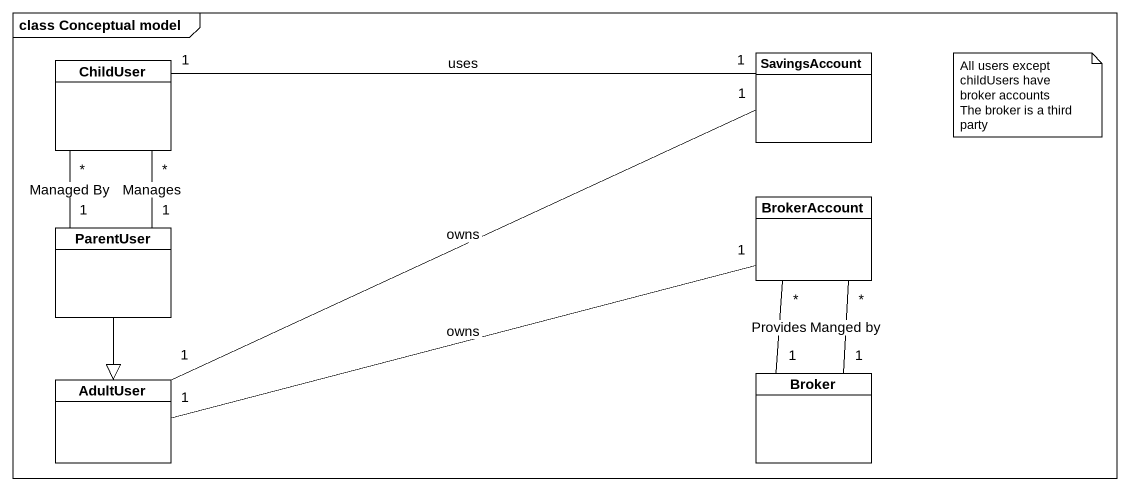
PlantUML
@startuml
mainframe class Conceptual model
hide circle
hide empty members
class SavingsAccount
class ChildUser
class BrokerAccount
class ParentUser
class AdultUser
class Broker
ChildUser "1" -right- "1" SavingsAccount : uses
ChildUser "*" -- "1" ParentUser : Managed By
BrokerAccount "*" -- "1" Broker : Manged by
ParentUser "1" -up- "*" ChildUser : Manages
ParentUser --|> AdultUser
AdultUser "1" -right- "1" SavingsAccount : owns
AdultUser "1" -right- "1" BrokerAccount : owns
Broker "1" -up- "*" BrokerAccount : Provides
note as N1
  All users except childUsers have broker accounts
  The broker is a third party
end note
@enduml
